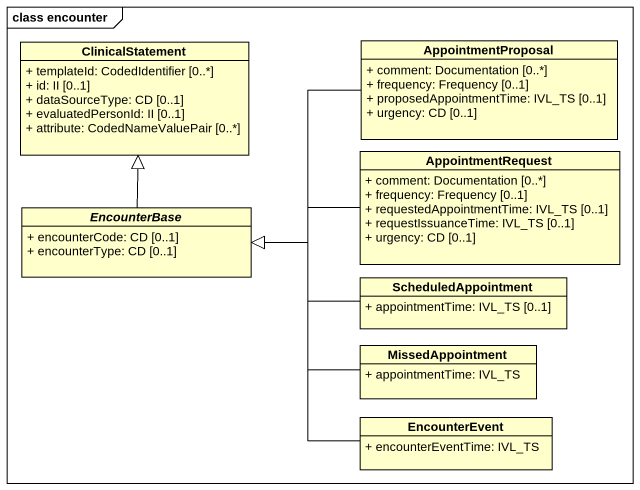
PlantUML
@startuml
mainframe class encounter
hide circle
hide empty members
skinparam classAttributeIconSize 0
class ClinicalStatement {
  + templateId: CodedIdentifier [0..*]
  + id: II [0..1]
  + dataSourceType: CD [0..1]
  + evaluatedPersonId: II [0..1]
  + attribute: CodedNameValuePair [0..*]
}
class AppointmentProposal {
  + comment: Documentation [0..*]
  + frequency: Frequency [0..1]
  + proposedAppointmentTime: IVL_TS [0..1]
  + urgency: CD [0..1]
}
class AppointmentRequest {
  + comment: Documentation [0..*]
  + frequency: Frequency [0..1]
  + requestedAppointmentTime: IVL_TS [0..1]
  + requestIssuanceTime: IVL_TS [0..1]
  + urgency: CD [0..1]
}
abstract class EncounterBase {
  + encounterCode: CD [0..1]
  + encounterType: CD [0..1]
}
class ScheduledAppointment {
  + appointmentTime: IVL_TS [0..1]
}
class MissedAppointment {
  + appointmentTime: IVL_TS
}
class EncounterEvent {
  + encounterEventTime: IVL_TS
}
AppointmentProposal -left-|> EncounterBase
AppointmentRequest -left-|> EncounterBase
EncounterBase -up-|> ClinicalStatement
ScheduledAppointment -left-|> EncounterBase
MissedAppointment -left-|> EncounterBase
EncounterEvent -up-|> EncounterBase
@enduml
